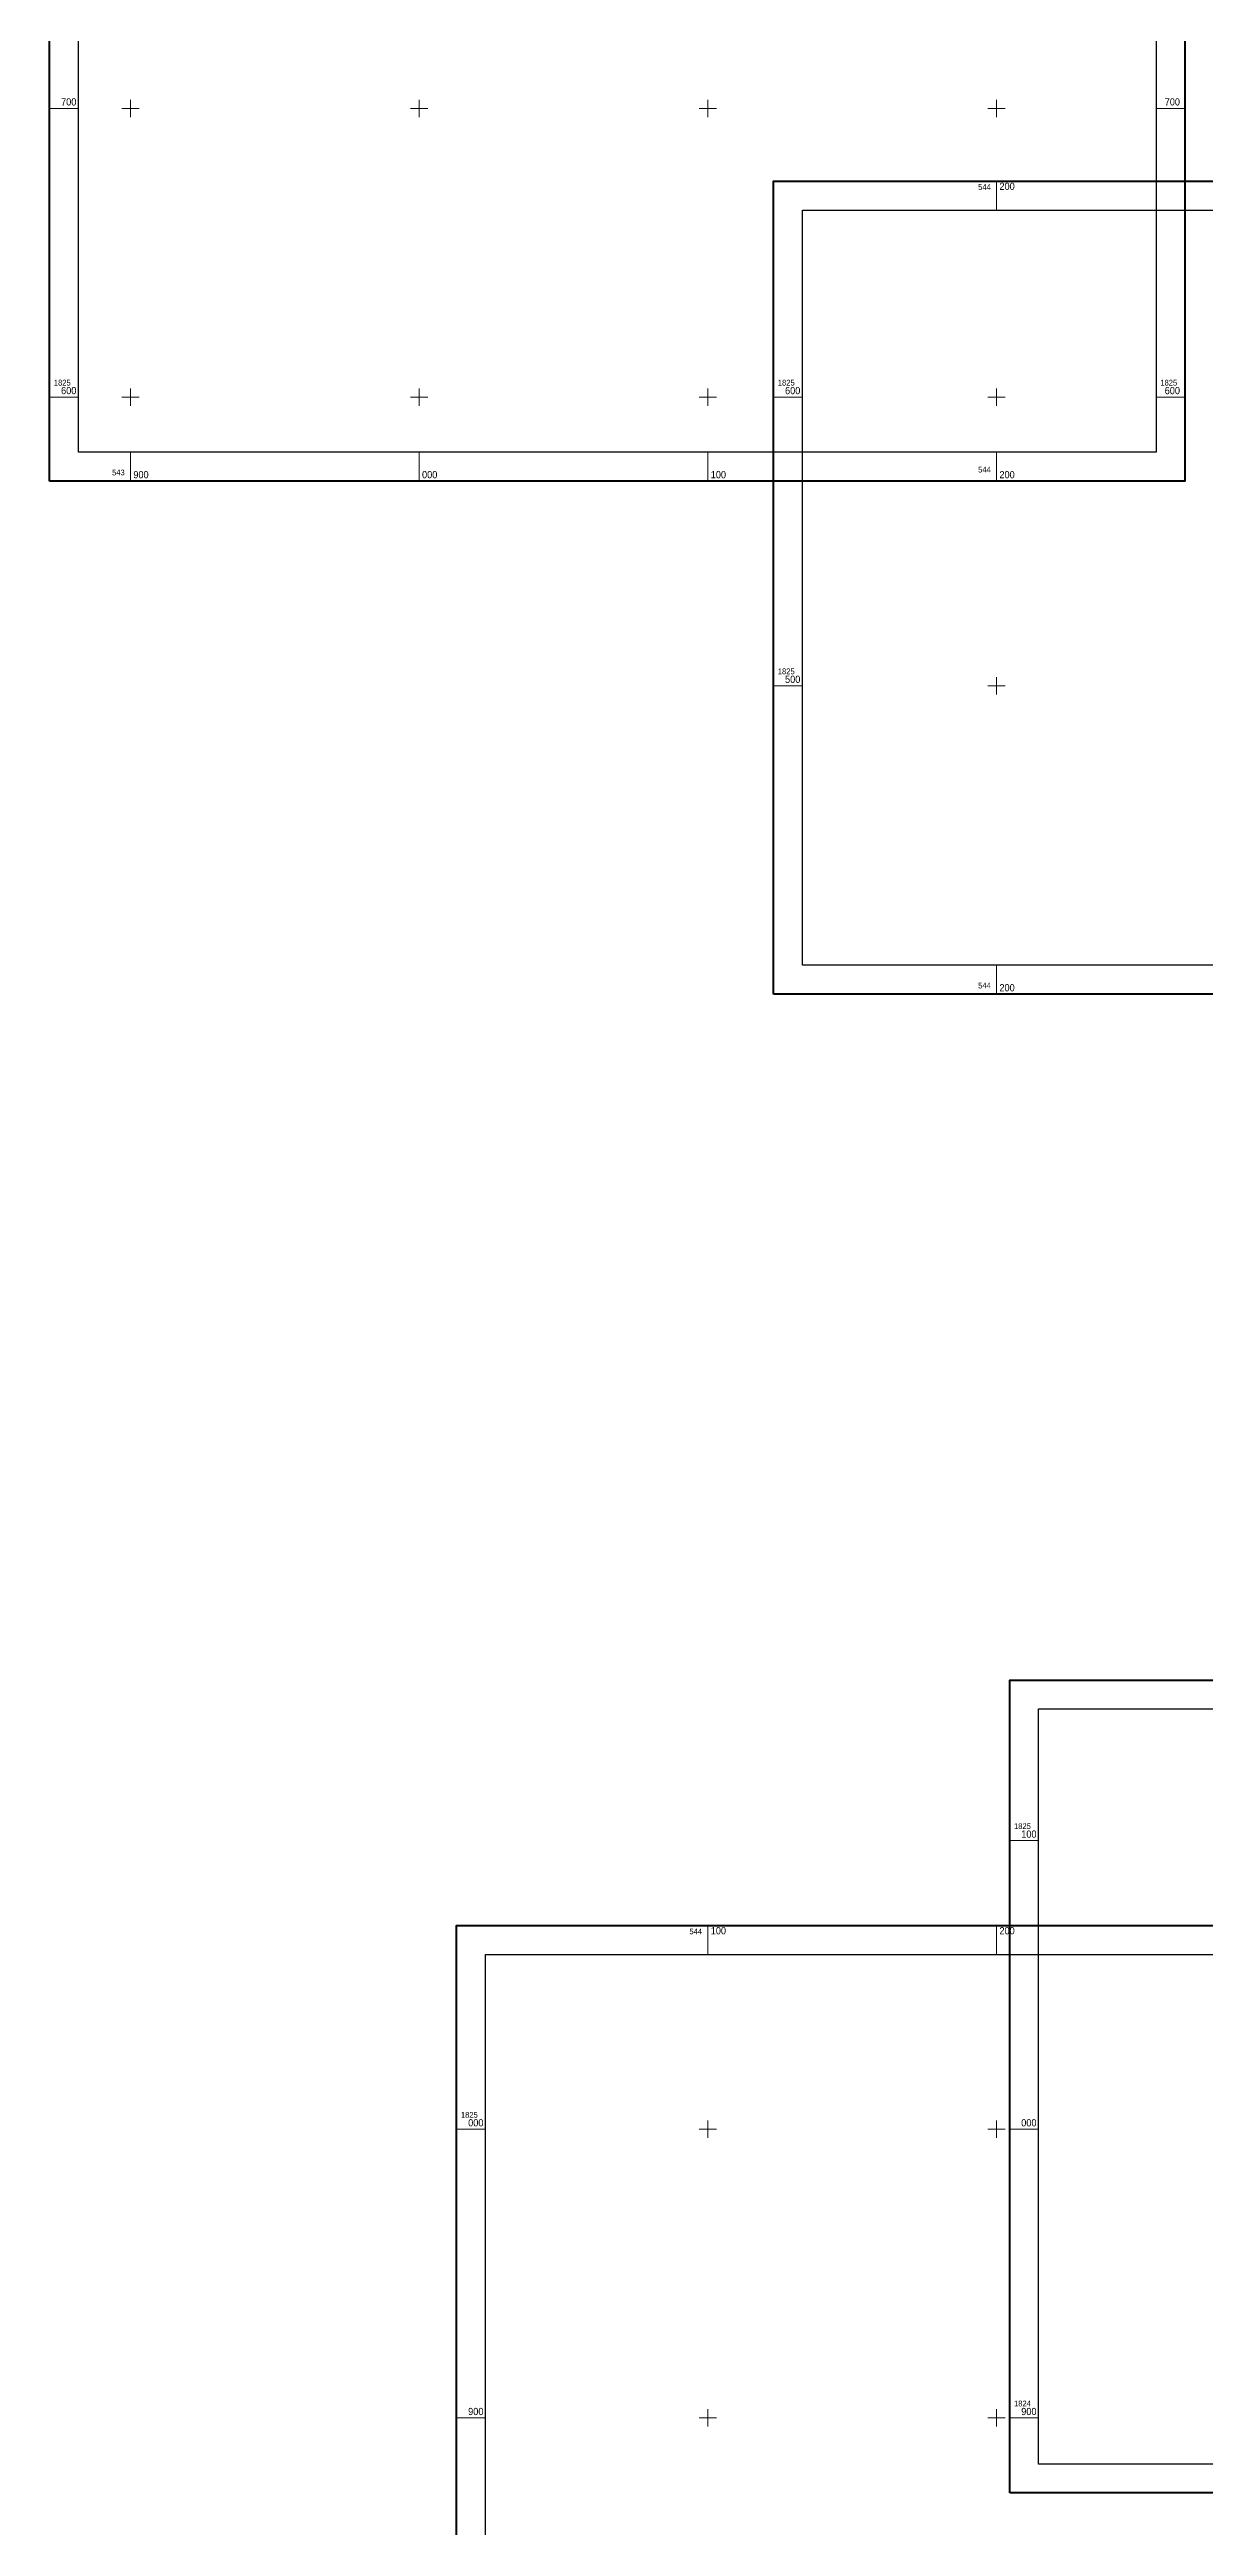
# Model space of a CAD drawing. Header units: metres. Extents: x 542869 to 545424, y 1823472 to 1835781.
# Drawn here: x 543872 to 544272, y 1824862 to 1825720 of the extents above; entities that cross this region are included whole.
import ezdxf
from ezdxf.enums import TextEntityAlignment as Align

# ---------------------------------------------------------------- set-up
doc = ezdxf.new("R2010")
doc.units = ezdxf.units.M
for name, color, linetype, lineweight in [('56', 7, 'Continuous', 13), ('57', 7, 'Continuous', 13), ('60', 7, 'Continuous', 13), ('61', 7, 'Continuous', 13)]:
    doc.layers.add(name, color=color, linetype=linetype, lineweight=lineweight)

msp = doc.modelspace()

# ---------------------------------------------------------------- linework, layer by layer
at = {"layer": '56'}
for p, q in [((543871.97, 1825700), (543881.97, 1825700)), ((543897, 1825700), (543903, 1825700)), ((543900, 1825697), (543900, 1825703)), ((543997, 1825700), (544003, 1825700)), ((544000, 1825697), (544000, 1825703)), ((544097, 1825700), (544103, 1825700)), ((544100, 1825697), (544100, 1825703)), ((544197, 1825700), (544203, 1825700)), ((544200, 1825697), (544200, 1825703)), ((544255.24, 1825700), (544265.24, 1825700)), ((543871.97, 1825600), (543881.97, 1825600)), ((543897, 1825600), (543903, 1825600)), ((543900, 1825597), (543900, 1825603)), ((543997, 1825600), (544003, 1825600)), ((544000, 1825597), (544000, 1825603)), ((544097, 1825600), (544103, 1825600)), ((544100, 1825597), (544100, 1825603)), ((544197, 1825600), (544203, 1825600)), ((544200, 1825597), (544200, 1825603)), ((544255.24, 1825600), (544265.24, 1825600)), ((543900, 1825570.88), (543900, 1825580.88)), ((544000, 1825570.88), (544000, 1825580.88)), ((544100, 1825570.88), (544100, 1825580.88)), ((544200, 1825570.88), (544200, 1825580.88))]:
    msp.add_line(p, q, dxfattribs=at)
at = {"layer": '56', "lineweight": 40}
msp.add_lwpolyline([(543871.97, 1825570.88), (543871.97, 1825852.47), (544265.24, 1825852.47), (544265.24, 1825570.88)], close=True, dxfattribs=at)
at = {"layer": '56', "lineweight": 25}
msp.add_lwpolyline([(543881.97, 1825580.88), (543881.97, 1825842.47), (544255.24, 1825842.47), (544255.24, 1825580.88)], close=True, dxfattribs=at)
at = {"layer": '57'}
for p, q in [((544200, 1825664.76), (544200, 1825674.76)), ((544122.74, 1825600), (544132.74, 1825600)), ((544197, 1825600), (544203, 1825600)), ((544200, 1825597), (544200, 1825603)), ((544200, 1825497), (544200, 1825503)), ((544122.74, 1825500), (544132.74, 1825500)), ((544197, 1825500), (544203, 1825500)), ((544200, 1825393.17), (544200, 1825403.17))]:
    msp.add_line(p, q, dxfattribs=at)
at = {"layer": '57', "lineweight": 40}
msp.add_lwpolyline([(544122.74, 1825393.17), (544122.74, 1825674.76), (544516.01, 1825674.76), (544516.01, 1825393.17)], close=True, dxfattribs=at)
at = {"layer": '57', "lineweight": 25}
msp.add_lwpolyline([(544132.74, 1825403.17), (544132.74, 1825664.76), (544506.01, 1825664.76), (544506.01, 1825403.17)], close=True, dxfattribs=at)
at = {"layer": '60'}
for p, q in [((544204.55, 1825100), (544214.55, 1825100)), ((544204.55, 1825000), (544214.55, 1825000)), ((544204.55, 1824900), (544214.55, 1824900))]:
    msp.add_line(p, q, dxfattribs=at)
at = {"layer": '60', "lineweight": 40}
msp.add_lwpolyline([(544204.55, 1824874.03), (544204.55, 1825155.62), (544597.82, 1825155.62), (544597.82, 1824874.03)], close=True, dxfattribs=at)
at = {"layer": '60', "lineweight": 25}
msp.add_lwpolyline([(544214.55, 1824884.03), (544214.55, 1825145.62), (544587.82, 1825145.62), (544587.82, 1824884.03)], close=True, dxfattribs=at)
at = {"layer": '61'}
for p, q in [((544100, 1825060.53), (544100, 1825070.53)), ((544200, 1825060.53), (544200, 1825070.53)), ((544012.97, 1825000), (544022.97, 1825000)), ((544097, 1825000), (544103, 1825000)), ((544100, 1824997), (544100, 1825003)), ((544197, 1825000), (544203, 1825000)), ((544200, 1824997), (544200, 1825003)), ((544100, 1824897), (544100, 1824903)), ((544200, 1824897), (544200, 1824903)), ((544012.97, 1824900), (544022.97, 1824900)), ((544097, 1824900), (544103, 1824900)), ((544197, 1824900), (544203, 1824900))]:
    msp.add_line(p, q, dxfattribs=at)
at = {"layer": '61', "lineweight": 40}
msp.add_lwpolyline([(544012.97, 1824788.94), (544012.97, 1825070.53), (544406.24, 1825070.53), (544406.24, 1824788.94)], close=True, dxfattribs=at)
at = {"layer": '61', "lineweight": 25}
msp.add_lwpolyline([(544022.97, 1824798.94), (544022.97, 1825060.53), (544396.24, 1825060.53), (544396.24, 1824798.94)], close=True, dxfattribs=at)

# ---------------------------------------------------------------- texts
at = {"layer": '56', "width": 0.95}
for s, height, p in [('700', 2.5, (543875.97, 1825701)), ('700', 2.5, (544258.24, 1825701)), ('1825', 2, (543873.47, 1825604)), ('1825', 2, (544256.74, 1825604)), ('600', 2.5, (543875.97, 1825601)), ('600', 2.5, (544258.24, 1825601)), ('900', 2.5, (543901, 1825571.88)), ('000', 2.5, (544001, 1825571.88)), ('100', 2.5, (544101, 1825571.88)), ('200', 2.5, (544201, 1825571.88))]:
    msp.add_text(s, height=height, dxfattribs=at).set_placement(p)
for s, p in [('543', (543898, 1825572.88)), ('544', (544198, 1825573.88))]:
    msp.add_text(s, height=2, dxfattribs=at).set_placement(p, align=Align.RIGHT)
at = {"layer": '57', "width": 0.95}
for p in [(544198, 1825671.76), (544198, 1825395.17)]:
    msp.add_text('544', height=2, dxfattribs=at).set_placement(p, align=Align.RIGHT)
for s, height, p in [('200', 2.5, (544201, 1825671.76)), ('1825', 2, (544124.24, 1825604)), ('600', 2.5, (544126.74, 1825601)), ('1825', 2, (544124.24, 1825504)), ('500', 2.5, (544126.74, 1825501)), ('200', 2.5, (544201, 1825394.17))]:
    msp.add_text(s, height=height, dxfattribs=at).set_placement(p)
at = {"layer": '60', "width": 0.95}
for s, height, p in [('1825', 2, (544206.05, 1825104)), ('100', 2.5, (544208.55, 1825101)), ('000', 2.5, (544208.55, 1825001)), ('1824', 2, (544206.05, 1824904)), ('900', 2.5, (544208.55, 1824901))]:
    msp.add_text(s, height=height, dxfattribs=at).set_placement(p)
at = {"layer": '61', "width": 0.95}
msp.add_text('544', height=2, dxfattribs=at).set_placement((544098, 1825067.53), align=Align.RIGHT)
for s, height, p in [('100', 2.5, (544101, 1825067.53)), ('200', 2.5, (544201, 1825067.53)), ('1825', 2, (544014.47, 1825004)), ('000', 2.5, (544016.97, 1825001)), ('900', 2.5, (544016.97, 1824901))]:
    msp.add_text(s, height=height, dxfattribs=at).set_placement(p)

doc.saveas('drawing.dxf')
